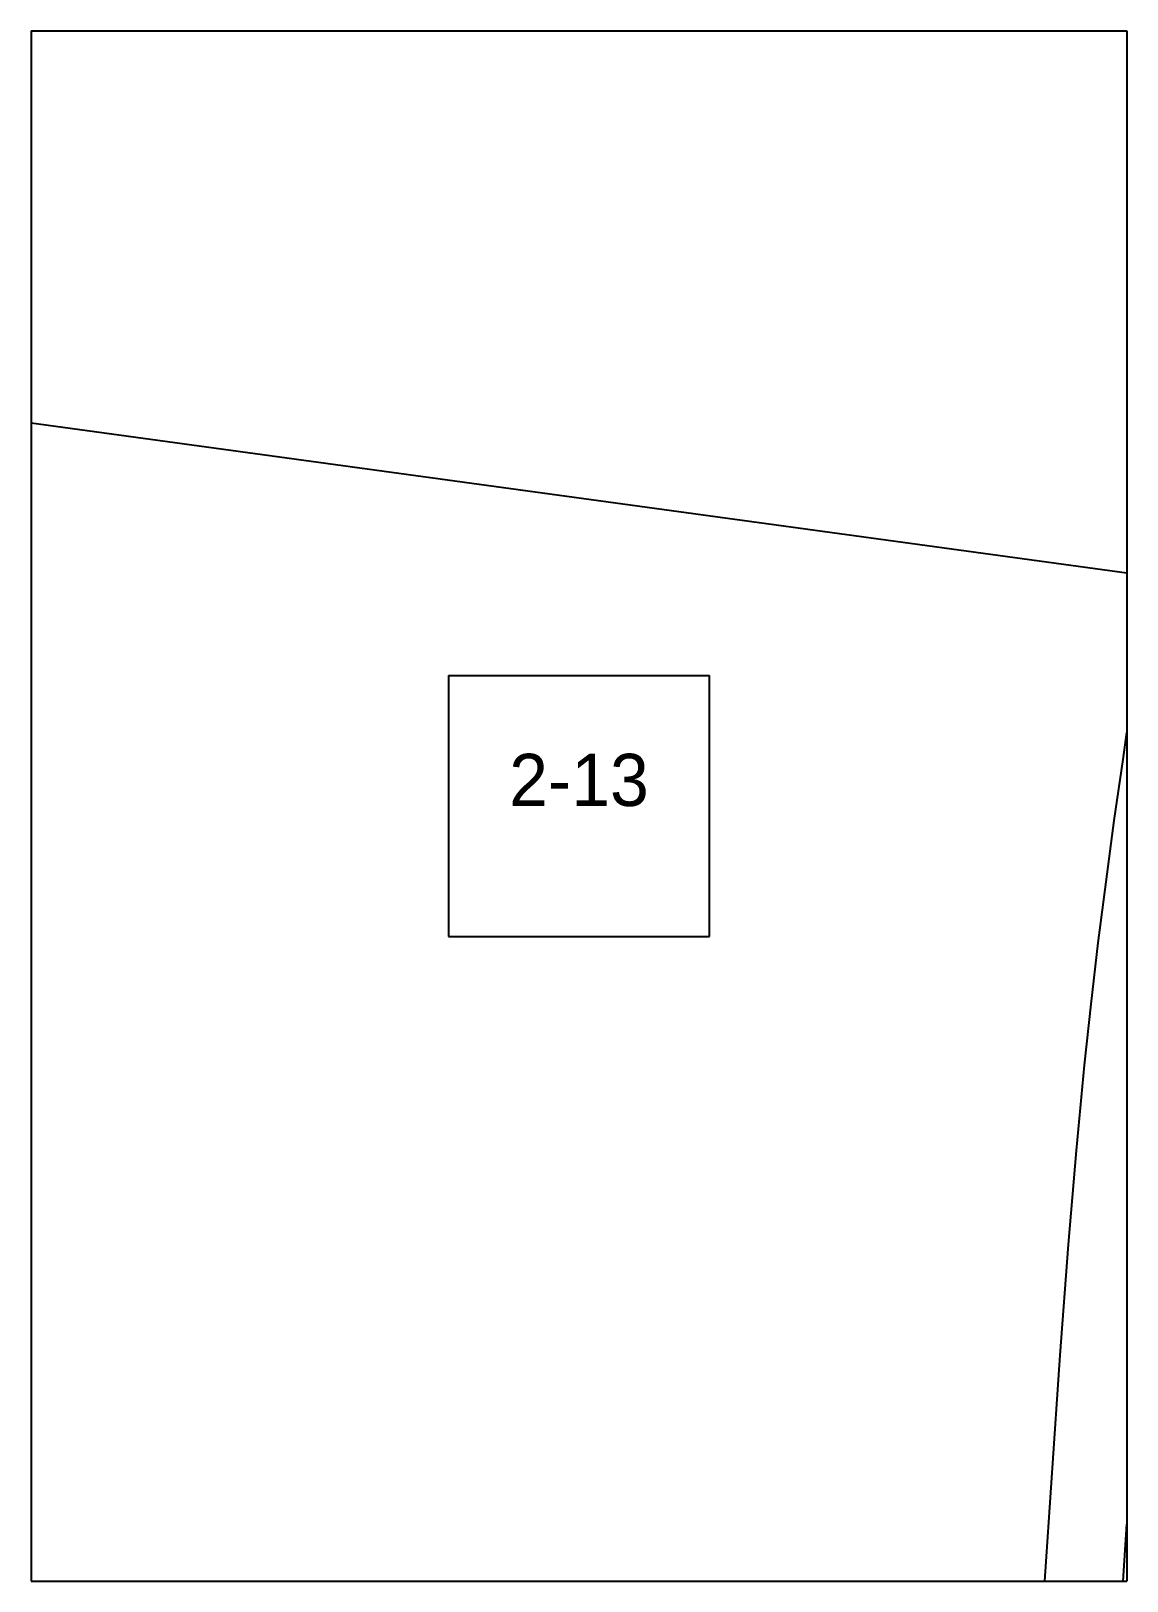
# Paper-space layout 'Plan 2-13' of a CAD drawing. Header units: metres, sheet in millimetres. Extents: x 0 to 210, y 0 to 297.
# The model-space entities are those that its viewports show. They can reach past a viewport. Long polylines and large blocks are cut down to what shows.
import ezdxf
from ezdxf.enums import TextEntityAlignment as Align

# ---------------------------------------------------------------- set-up
doc = ezdxf.new("R2010")
doc.units = ezdxf.units.M
for name, color, linetype in [('default', 7, 'Continuous'), ('TEXTLAYER', 7, 'Continuous'), ('VIEWPORTS', 7, 'Continuous')]:
    doc.layers.add(name, color=color, linetype=linetype)

msp = doc.modelspace()

# ---------------------------------------------------------------- linework, layer by layer
at = {"color": 9}
for p, q in [((2520, 0), (2520, -297)), ((2520, 0), (2520, -297)), ((2730, 0), (2730, -297)), ((2730, 0), (2730, -297)), ((2310, -297), (2520, -297)), ((2310, -297), (2520, -297)), ((2520, -297), (2730, -297)), ((2520, -297), (2520, -594)), ((2520, -297), (2730, -297)), ((2520, -297), (2520, -594)), ((2730, -297), (2940, -297)), ((2730, -297), (2730, -594)), ((2730, -297), (2940, -297)), ((2730, -297), (2730, -594)), ((2600, -420.5), (2650, -420.5)), ((2600, -420.5), (2600, -470.5)), ((2650, -470.5), (2650, -420.5)), ((2600, -470.5), (2650, -470.5)), ((2310, -594), (2520, -594)), ((2310, -594), (2520, -594)), ((2520, -594), (2730, -594)), ((2520, -594), (2520, -891)), ((2520, -594), (2730, -594)), ((2520, -594), (2520, -891)), ((2730, -594), (2940, -594)), ((2730, -594), (2730, -891)), ((2730, -594), (2940, -594)), ((2730, -594), (2730, -891))]:
    msp.add_line(p, q, dxfattribs=at)
at = {"layer": 'default', "color": 7, "linetype": 'Continuous'}
for p, q in [((2378.17, -352.63), (2734.56, -401.46)), ((2730.97, -424.88), (2732.74, -413.19)), ((2729.24, -436.58), (2730.97, -424.88)), ((2727.57, -448.29), (2729.24, -436.58)), ((2725.98, -460), (2727.57, -448.29)), ((2724.49, -471.72), (2725.98, -460)), ((2723.11, -483.44), (2724.49, -471.72)), ((2721.88, -495.16), (2723.11, -483.44)), ((2720.35, -511.51), (2721.88, -495.16)), ((2718.82, -529.5), (2720.35, -511.51)), ((2717.2, -550.74), (2718.82, -529.5)), ((2715.57, -574.25), (2717.2, -550.74)), ((2730.52, -575.38), (2732.16, -551.89)), ((2713.79, -600.67), (2715.57, -574.25)), ((2728.74, -601.77), (2730.52, -575.38))]:
    msp.add_line(p, q, dxfattribs=at)

# ---------------------------------------------------------------- texts
at = {"layer": 'TEXTLAYER', "color": 1}
msp.add_text('2-13', height=10, dxfattribs=at).set_placement((2625, -445.5), align=Align.CENTER)

psp = doc.layouts.new('Plan 2-13')

# ---------------------------------------------------------------- viewports
at = {"layer": 'VIEWPORTS'}
psp.add_viewport(center=(105, 148.5), size=(210, 297), view_center_point=(2625, -445.5), view_height=297, dxfattribs=at)

doc.saveas('drawing.dxf')
